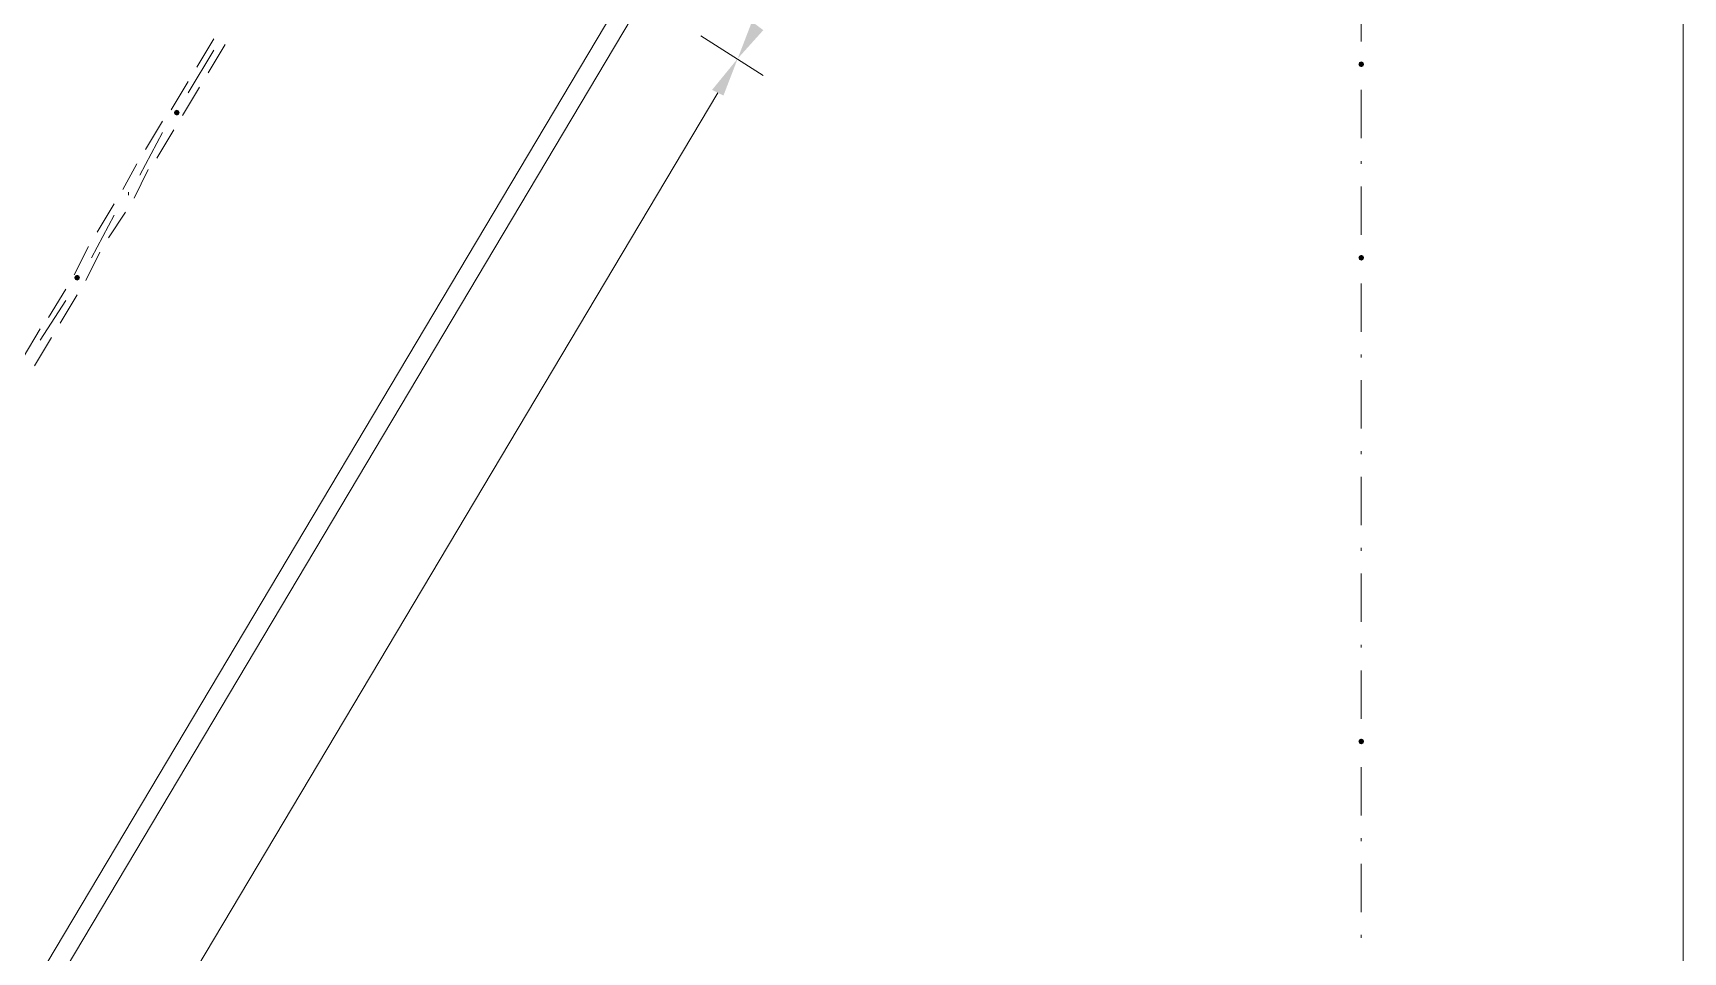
# Model space of a CAD drawing. Header units: millimetres. Extents: x 6 to 291, y 4 to 206.
# Drawn here: x 189.76 to 214.29, y 120.44 to 134.11 of the extents above; entities that cross this region are included whole.
import ezdxf

# ---------------------------------------------------------------- set-up
doc = ezdxf.new("R2010")
doc.units = ezdxf.units.MM
doc.layers.add('C00-00-00', color=7, linetype='Continuous')

msp = doc.modelspace()

# ---------------------------------------------------------------- hatches: boundary and pattern name
at = {"layer": 'C00-00-00'}
h = msp.add_hatch(color=256, dxfattribs=at)
h.dxf.hatch_style = 2
h.paths.add_polyline_path([(200.448327, 134.281338), (200.617664, 134.154336), (200.236663, 133.731001)])
h = msp.add_hatch(color=256, dxfattribs=at)
h.dxf.hatch_style = 2
h.paths.add_polyline_path([(199.855663, 133.265339), (200.025, 133.180671), (200.236663, 133.731001)])
h = msp.add_hatch(color=256, dxfattribs=at)
h.dxf.hatch_style = 2
h.paths.add_polyline_path([(209.507674, 133.688665), (209.477776, 133.67623), (209.46534, 133.646332), (209.477776, 133.616434), (209.507674, 133.603999), (209.537572, 133.616434), (209.550007, 133.646332), (209.537572, 133.67623)])
h = msp.add_hatch(color=256, dxfattribs=at)
h.dxf.hatch_style = 2
h.paths.add_polyline_path([(191.897008, 132.969006), (191.86711, 132.956571), (191.854674, 132.926673), (191.86711, 132.896775), (191.897008, 132.88434), (191.926906, 132.896775), (191.939341, 132.926673), (191.926906, 132.956571)])
h = msp.add_hatch(color=256, dxfattribs=at)
h.dxf.hatch_style = 2
h.paths.add_polyline_path([(191.897008, 132.969006), (191.86711, 132.956571), (191.854674, 132.926673), (191.86711, 132.896775), (191.897008, 132.88434), (191.926906, 132.896775), (191.939341, 132.926673), (191.926906, 132.956571)])
h = msp.add_hatch(color=256, dxfattribs=at)
h.dxf.hatch_style = 2
h.paths.add_polyline_path([(209.507674, 130.810005), (209.477776, 130.79757), (209.46534, 130.767672), (209.477776, 130.737774), (209.507674, 130.725339), (209.537572, 130.737774), (209.550007, 130.767672), (209.537572, 130.79757)])
h = msp.add_hatch(color=256, dxfattribs=at)
h.dxf.hatch_style = 2
h.paths.add_polyline_path([(190.415331, 130.513665), (190.385434, 130.50123), (190.372998, 130.471332), (190.385434, 130.441434), (190.415331, 130.428999), (190.445229, 130.441434), (190.457665, 130.471332), (190.445229, 130.50123)])
h = msp.add_hatch(color=256, dxfattribs=at)
h.dxf.hatch_style = 2
h.paths.add_polyline_path([(190.415331, 130.513665), (190.385434, 130.50123), (190.372998, 130.471332), (190.385434, 130.441434), (190.415331, 130.428999), (190.445229, 130.441434), (190.457665, 130.471332), (190.445229, 130.50123)])
h = msp.add_hatch(color=256, dxfattribs=at)
h.dxf.hatch_style = 2
h.paths.add_polyline_path([(209.507674, 123.613336), (209.477776, 123.6009), (209.46534, 123.571002), (209.477776, 123.541104), (209.507674, 123.528669), (209.537572, 123.541104), (209.550007, 123.571002), (209.537572, 123.6009)])

# ---------------------------------------------------------------- linework, layer by layer
at = {"layer": 'C00-00-00', "lineweight": 5}
for points in [[(214.291329, 161.967334), (214.291329, 41.952333)], [(202.480341, 141.308671), (153.839334, 59.562999)], [(202.226335, 140.335006), (154.09334, 59.436004)], [(209.507674, 134.704665), (209.507674, 133.985006)], [(192.447329, 134.027333), (192.19334, 133.604006)], [(199.686326, 134.069667), (200.617664, 133.477003)], [(199.686326, 134.069667), (200.617664, 133.477003)], [(192.066329, 133.223005), (192.447329, 133.858004)], [(192.066329, 133.223005), (192.447329, 133.858004)], [(192.616667, 133.942672), (192.362661, 133.519337)], [(199.940331, 133.223005), (159.257996, 64.854665)], [(192.066329, 133.392334), (191.812339, 132.968999)], [(192.235666, 133.307666), (191.98166, 132.884339)], [(209.507674, 133.265339), (209.507674, 132.545672)], [(191.685328, 132.79967), (191.431339, 132.376335)], [(191.34667, 131.995334), (191.685328, 132.630333)], [(191.34667, 131.995334), (191.685328, 132.630333)], [(191.854665, 132.672667), (191.60066, 132.249332)], [(191.304328, 132.164672), (191.092664, 131.783671)], [(191.473665, 132.080003), (191.262001, 131.656668)], [(209.507674, 132.164672), (209.507674, 132.207006)], [(191.177333, 131.699002), (191.177333, 131.741337)], [(191.177333, 131.699002), (191.177333, 131.741337)], [(209.507674, 131.826005), (209.507674, 131.106338)], [(190.965669, 131.572), (190.711663, 131.148673)], [(190.626995, 130.767672), (190.965669, 131.40267)], [(190.626995, 130.767672), (190.965669, 131.40267)], [(191.135006, 131.445005), (190.881001, 131.064004)], [(190.584669, 130.937001), (190.373005, 130.513666)], [(190.754006, 130.852333), (190.542326, 130.429006)], [(190.245994, 130.302003), (189.992004, 129.878668)], [(209.507674, 130.386672), (209.507674, 129.667004)], [(189.864994, 129.540001), (190.245994, 130.132666)], [(189.864994, 129.540001), (190.245994, 130.132666)], [(190.415331, 130.217334), (190.161326, 129.793999)], [(189.864994, 129.709339), (189.611004, 129.286004)], [(190.034331, 129.582336), (189.780341, 129.159001)], [(209.507674, 129.286004), (209.507674, 129.328338)], [(209.507674, 128.947337), (209.507674, 128.22767)], [(209.507674, 127.84667), (209.507674, 127.889004)], [(209.507674, 127.508004), (209.507674, 126.788336)], [(209.507674, 126.407336), (209.507674, 126.44967)], [(209.507674, 126.068669), (209.507674, 125.349002)], [(209.507674, 124.968002), (209.507674, 125.010336)], [(209.507674, 124.629336), (209.507674, 123.909669)], [(209.507674, 123.190001), (209.507674, 122.470334)], [(209.507674, 122.089334), (209.507674, 122.131668)], [(209.507674, 121.750668), (209.507674, 121.031001)], [(209.507674, 120.65), (209.507674, 120.692334)]]:
    msp.add_lwpolyline(points, dxfattribs=at)

doc.saveas('drawing.dxf')
